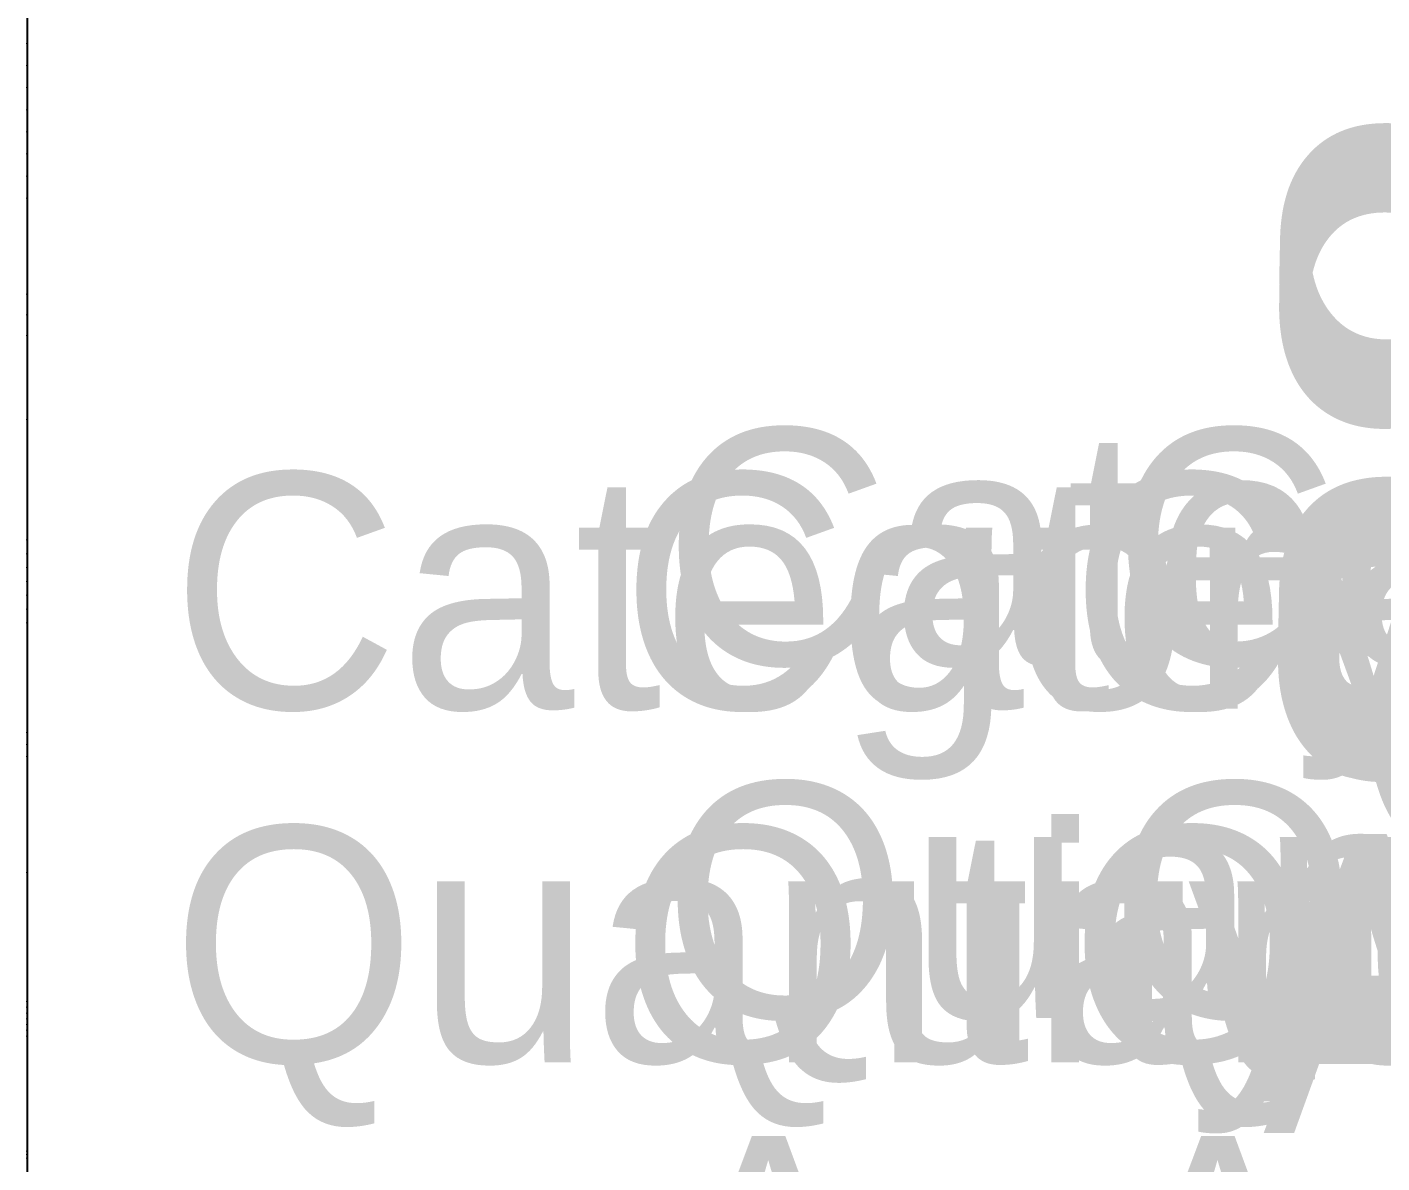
# Model space of a CAD drawing. Extents: x -2408 to 1029, y -526 to 2095.
# Drawn here: x -885 to -827.6, y 1451.7 to 1499.8 of the extents above; entities that cross this region are included whole.
import ezdxf

# ---------------------------------------------------------------- set-up
doc = ezdxf.new("R2010")
doc.units = 0

# ---------------------------------------------------------------- blocks, each defined once
blk = doc.blocks.new(' -30')
at = {"layer": '3'}
for p in [(-700.95409, 485.75853), (-700.954458, 467.90115), (-700.95481, 450.86053)]:
    blk.add_point(p, dxfattribs=at)
at = {"layer": '8'}
blk.add_lwpolyline([(-700.953674, 505.879898), (-700.95409, 485.75853), (-700.954458, 467.90115), (-700.95481, 450.86053), (-700.955198, 432.063291), (-700.955609, 412.148189), (-700.955925, 396.86254), (-700.956241, 381.576891), (-700.956551, 366.560706), (-700.956946, 347.424119), (-700.957308, 329.884465), (-700.957624, 314.580517), (-700.957934, 299.567665), (-700.958176, 287.845173)], dxfattribs=at)
at = {"layer": '1'}
for s, p in [('Category: 3', (-648.512721, 484.618505)), ('Quantity: 1', (-648.512721, 469.618505)), ('Annotation: ', (-648.512721, 454.618505))]:
    blk.add_text(s, height=10, dxfattribs=at).set_placement(p)
blk = doc.blocks.new(' -31')
at = {"layer": '3'}
for p in [(-700.95409, 487.322493), (-700.954458, 469.094819), (-700.95481, 451.700844)]:
    blk.add_point(p, dxfattribs=at)
at = {"layer": '8'}
blk.add_lwpolyline([(-700.953674, 507.861099), (-700.95409, 487.322493), (-700.954458, 469.094819), (-700.95481, 451.700844), (-700.955198, 432.513816), (-700.955609, 412.185753), (-700.955925, 396.583138), (-700.956241, 380.980522), (-700.956551, 365.652977), (-700.956946, 346.119563), (-700.957308, 328.216197), (-700.957624, 312.5949), (-700.957934, 297.270754), (-700.958176, 285.305176)], dxfattribs=at)
at = {"layer": '1'}
for s, p in [('Category: 3', (-648.527813, 484.650197)), ('Quantity: 1', (-648.527813, 469.650197)), ('Annotation: ', (-648.527813, 454.650197))]:
    blk.add_text(s, height=10, dxfattribs=at).set_placement(p)
blk = doc.blocks.new(' -32')
at = {"layer": '3'}
for p in [(-700.95409, 488.886455), (-700.954458, 470.288488), (-700.95481, 452.541158)]:
    blk.add_point(p, dxfattribs=at)
at = {"layer": '8'}
blk.add_lwpolyline([(-700.953674, 509.8423), (-700.95409, 488.886455), (-700.954458, 470.288488), (-700.95481, 452.541158), (-700.955198, 432.964349), (-700.955505, 417.481348), (-700.95582, 401.624134), (-700.956136, 385.673368), (-700.956448, 369.909708), (-700.956751, 354.613812), (-700.957132, 335.431994), (-700.957472, 318.245988), (-700.95776, 303.721027), (-700.958064, 288.378354), (-700.958176, 282.765179)], dxfattribs=at)
at = {"layer": '1'}
for s, p in [('Category: 3', (-648.542485, 484.65299)), ('Quantity: 1', (-648.542485, 469.65299)), ('Annotation: ', (-648.542485, 454.65299))]:
    blk.add_text(s, height=10, dxfattribs=at).set_placement(p)
blk = doc.blocks.new(' -33')
at = {"layer": '3'}
for p in [(-700.954028, 493.650369), (-700.954378, 475.636261), (-700.954718, 458.108068)]:
    blk.add_point(p, dxfattribs=at)
at = {"layer": '8'}
blk.add_lwpolyline([(-700.953674, 511.823502), (-700.954028, 493.650369), (-700.954378, 475.636261), (-700.954718, 458.108068), (-700.955099, 438.544343), (-700.955402, 422.943899), (-700.955714, 406.866367), (-700.95603, 390.598014), (-700.956345, 374.425076), (-700.956652, 358.633801), (-700.956946, 343.510434), (-700.957308, 324.879663), (-700.957624, 308.623679), (-700.957934, 292.676912), (-700.958176, 280.225182)], dxfattribs=at)
at = {"layer": '1'}
for s, p in [('Category: 3', (-648.538089, 484.653842)), ('Quantity: 1', (-648.538089, 469.653842)), ('Annotation: ', (-648.538089, 454.653842))]:
    blk.add_text(s, height=10, dxfattribs=at).set_placement(p)
blk = doc.blocks.new(' -34')
at = {"layer": '3'}
for p in [(-700.954028, 495.276801), (-700.954378, 476.91103), (-700.954718, 459.040651)]:
    blk.add_point(p, dxfattribs=at)
at = {"layer": '8'}
blk.add_lwpolyline([(-700.953674, 513.804703), (-700.954028, 495.276801), (-700.954378, 476.91103), (-700.954718, 459.040651), (-700.955099, 439.09501), (-700.955402, 423.190017), (-700.955714, 406.798633), (-700.95603, 390.212692), (-700.956345, 373.72403), (-700.956652, 357.62448), (-700.956946, 342.205879), (-700.957308, 323.211396), (-700.957624, 306.638075), (-700.957934, 290.379991), (-700.958176, 277.685184)], dxfattribs=at)
at = {"layer": '1'}
for s, p in [('Category: 3', (-648.550179, 484.690839)), ('Quantity: 1', (-648.550179, 469.690839)), ('Annotation: ', (-648.550179, 454.690839))]:
    blk.add_text(s, height=10, dxfattribs=at).set_placement(p)
blk = doc.blocks.new(' -35')
at = {"layer": '3'}
for p in [(-700.954028, 496.90323), (-700.954378, 478.185792), (-700.954718, 459.973234)]:
    blk.add_point(p, dxfattribs=at)
at = {"layer": '8'}
blk.add_lwpolyline([(-700.953674, 515.785904), (-700.954028, 496.90323), (-700.954378, 478.185792), (-700.954718, 459.973234), (-700.955099, 439.645677), (-700.955402, 423.436136), (-700.955714, 406.73088), (-700.95603, 389.827352), (-700.956345, 373.022984), (-700.956652, 356.61516), (-700.956946, 340.901323), (-700.957221, 326.178895), (-700.95755, 308.605239), (-700.957822, 294.027856), (-700.958098, 279.321955), (-700.958176, 275.145187)], dxfattribs=at)
blk = doc.blocks.new(' -36')
at = {"layer": '3'}
for p in [(-700.954028, 498.52966), (-700.954378, 479.460557), (-700.954718, 460.90582)]:
    blk.add_point(p, dxfattribs=at)
at = {"layer": '8'}
blk.add_lwpolyline([(-700.953674, 517.767105), (-700.954028, 498.52966), (-700.954378, 479.460557), (-700.954718, 460.90582), (-700.955099, 440.196339), (-700.955402, 423.682258), (-700.955714, 406.66315), (-700.95603, 389.442035), (-700.956345, 372.321923), (-700.956652, 355.605825), (-700.956946, 339.596753), (-700.957221, 324.597717), (-700.95755, 306.693891), (-700.957822, 291.84263), (-700.958098, 276.860416), (-700.958176, 272.605171)], dxfattribs=at)
blk = doc.blocks.new(' -37')
at = {"layer": '3'}
for p in [(-700.954028, 500.156092), (-700.954378, 480.735319), (-700.954718, 461.838403)]:
    blk.add_point(p, dxfattribs=at)
at = {"layer": '8'}
blk.add_lwpolyline([(-700.953674, 519.748306), (-700.954028, 500.156092), (-700.954378, 480.735319), (-700.954718, 461.838403), (-700.955001, 446.185582), (-700.955299, 429.606974), (-700.955609, 412.411159), (-700.955925, 394.906745), (-700.956241, 377.402331), (-700.956551, 360.206516), (-700.956849, 343.627916), (-700.957132, 327.975094), (-700.957472, 309.078169), (-700.95776, 293.107232), (-700.958026, 278.372579), (-700.958176, 270.065174)], dxfattribs=at)
blk = doc.blocks.new(' -38')
at = {"layer": '3'}
for p in [(-700.954028, 501.782521), (-700.954378, 482.010081), (-700.954718, 462.770986)]:
    blk.add_point(p, dxfattribs=at)
at = {"layer": '8'}
blk.add_lwpolyline([(-700.953674, 521.729507), (-700.954028, 501.782521), (-700.954378, 482.010081), (-700.954718, 462.770986), (-700.955001, 446.834736), (-700.955299, 429.955916), (-700.955609, 412.448723), (-700.955925, 394.627342), (-700.956241, 376.805981), (-700.956551, 359.298787), (-700.956849, 342.419967), (-700.957132, 326.483707), (-700.957392, 311.804195), (-700.957694, 294.729498), (-700.957982, 278.448017), (-700.958176, 267.525177)], dxfattribs=at)
blk = doc.blocks.new('-38')
at = {"layer": '1'}
for s, p in [('Category: 1', (-1083.152122, 796.820526)), ('Quantity: 1', (-1083.152122, 781.820526))]:
    blk.add_text(s, height=10, dxfattribs=at).set_placement(p)
blk = doc.blocks.new('-39')
at = {"layer": '1'}
for s, p in [('Category: 1', (-1102.20211, 796.820526)), ('Quantity: 1', (-1102.20211, 781.820526)), ('Category: 9', (263.194485, 735.981598)), ('Quantity: 1', (263.194485, 720.981598)), ('Annotation: ', (263.194485, 705.981598))]:
    blk.add_text(s, height=10, dxfattribs=at).set_placement(p)
blk = doc.blocks.new(' -39')
at = {"layer": '3'}
for p in [(-700.954028, 503.40895), (-700.954378, 483.28485), (-700.954718, 463.703569)]:
    blk.add_point(p, dxfattribs=at)
at = {"layer": '8'}
blk.add_lwpolyline([(-700.953674, 523.710709), (-700.954028, 503.40895), (-700.954378, 483.28485), (-700.954718, 463.703569), (-700.955001, 447.48388), (-700.955299, 430.304858), (-700.955609, 412.486286), (-700.955925, 394.347959), (-700.956241, 376.209612), (-700.956551, 358.391039), (-700.956849, 341.212017), (-700.957132, 324.99232), (-700.957392, 310.051738), (-700.957694, 292.673349), (-700.957982, 276.102293), (-700.958176, 264.98518)], dxfattribs=at)
blk = doc.blocks.new('-40')
at = {"layer": '1'}
for s, p in [('Category: 1', (-1121.252136, 796.820526)), ('Quantity: 1', (-1121.252136, 781.820526)), ('Category: 9', (263.194485, 735.981598)), ('Quantity: 1', (263.194485, 720.981598)), ('Annotation: ', (263.194485, 705.981598))]:
    blk.add_text(s, height=10, dxfattribs=at).set_placement(p)
blk = doc.blocks.new(' -40')
at = {"layer": '3'}
for p in [(-700.954028, 505.035382), (-700.9543, 489.088583), (-700.954629, 469.86405)]:
    blk.add_point(p, dxfattribs=at)
at = {"layer": '8'}
blk.add_lwpolyline([(-700.953674, 525.69191), (-700.954028, 505.035382), (-700.9543, 489.088583), (-700.954629, 469.86405), (-700.954904, 453.758589), (-700.955198, 436.568576), (-700.955505, 418.619392), (-700.95582, 400.236382), (-700.956136, 381.744936), (-700.956448, 363.470379), (-700.956751, 345.738095), (-700.95704, 328.873445), (-700.957308, 313.201809), (-700.957624, 294.724398), (-700.95788, 279.717548), (-700.958125, 265.40157), (-700.958176, 262.445183)], dxfattribs=at)

msp = doc.modelspace()

# ---------------------------------------------------------------- block references
at = {"layer": '1'}
for name, p in [(' -32', (-184.050523, 999.622732)), (' -30', (-184.050297, 1001.000083)), (' -31', (-184.050388, 1000.311413)), (' -33', (-184.050694, 998.934067)), (' -34', (-184.050758, 998.245407)), (' -35', (-184.051047, 997.556724)), (' -36', (-184.051123, 996.868036)), (' -37', (-184.051318, 996.179365)), (' -38', (-184.051331, 995.490688)), (' -39', (-184.051506, 994.802025)), (' -40', (-184.051738, 994.113352)), ('-40', (-1121.252136, 736.820577)), ('-39', (-1102.202113, 736.820577)), ('-38', (242.348354, 674.107349)), ('-39', (242.348354, 674.107349)), ('-40', (242.348354, 674.107349))]:
    msp.add_blockref(name, p, dxfattribs=at)

doc.saveas('drawing.dxf')
